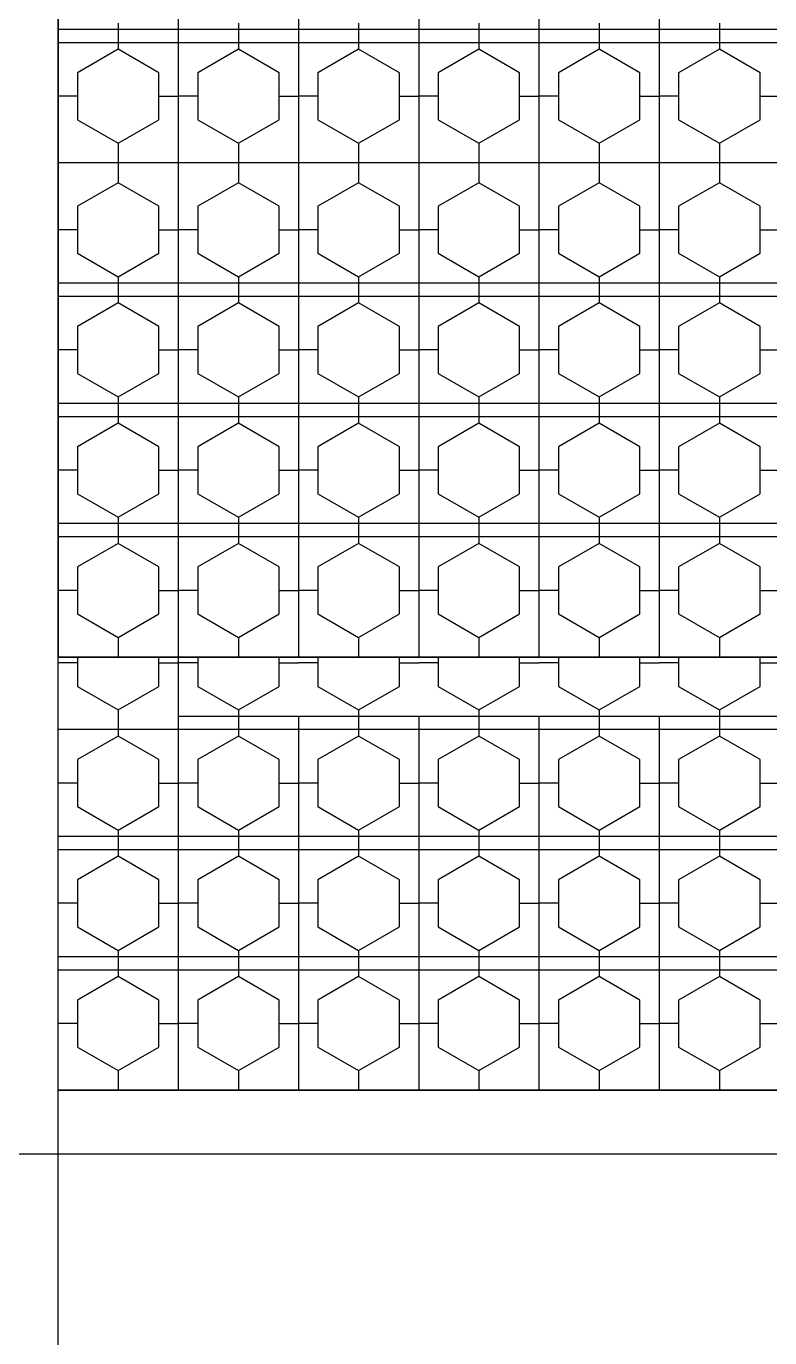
# Model space of a CAD drawing. Header units: metres. Extents: x -1744 to -758, y -4183 to -3914.
# Drawn here: x -843.781 to -841.11, y -4098.588 to -4093.877 of the extents above; entities that cross this region are included whole.
import ezdxf

# ---------------------------------------------------------------- set-up
doc = ezdxf.new("R2010")
doc.units = ezdxf.units.M
doc.layers.add('A-ID', color=11, linetype='Continuous')
doc.layers.add('WALL', color=7, linetype='Continuous')
doc.layers.add('by block', color=252, linetype='Continuous', lineweight=30)

# ---------------------------------------------------------------- blocks, each defined once
blk = doc.blocks.new('A$C1C9B1590')
for p, q in [((761.8222, 84.5657), (761.8222, 94.4717)), ((761.8222, 80.7557), (761.8222, 84.5657))]:
    blk.add_line(p, q)
at = {"layer": 'A-ID', "color": 250}
for p, q in [((761.8222, 89.5065), (761.8222, 89.0269)), ((762.2541, 89.5065), (762.2541, 89.0269)), ((762.2541, 89.5065), (762.2541, 89.0269)), ((762.6859, 89.5065), (762.6859, 89.0269)), ((762.6859, 89.5065), (762.6859, 89.0269)), ((763.1178, 89.5065), (763.1178, 89.0269)), ((763.1178, 89.5065), (763.1178, 89.0269)), ((763.5496, 89.5065), (763.5496, 89.0269)), ((763.5496, 89.5065), (763.5496, 89.0269)), ((763.9815, 89.5065), (763.9815, 89.0269)), ((763.9815, 89.5065), (763.9815, 89.0269)), ((762.0382, 89.0978), (762.0382, 89.0269)), ((762.47, 89.0978), (762.47, 89.0269)), ((762.9019, 89.0978), (762.9019, 89.0269)), ((763.3337, 89.0978), (763.3337, 89.0269)), ((763.7655, 89.0978), (763.7655, 89.0269)), ((764.1974, 89.0978), (764.1974, 89.0269)), ((762.2541, 89.0747), (761.8222, 89.0747)), ((761.8222, 89.0747), (761.8222, 88.5951)), ((762.0382, 89.0747), (762.0382, 89.0038)), ((762.6859, 89.0747), (762.2541, 89.0747)), ((762.2541, 89.0747), (762.2541, 88.5951)), ((762.2541, 89.0747), (762.2541, 88.5951)), ((762.47, 89.0747), (762.47, 89.0038)), ((762.6859, 89.0747), (762.6859, 88.5951)), ((763.1178, 89.0747), (762.6859, 89.0747)), ((762.6859, 89.0747), (762.6859, 88.5951)), ((762.9019, 89.0747), (762.9019, 89.0038)), ((763.5496, 89.0747), (763.1178, 89.0747)), ((763.1178, 89.0747), (763.1178, 88.5951)), ((763.1178, 89.0747), (763.1178, 88.5951)), ((763.3337, 89.0747), (763.3337, 89.0038)), ((763.9815, 89.0747), (763.5496, 89.0747)), ((763.5496, 89.0747), (763.5496, 88.5951)), ((763.5496, 89.0747), (763.5496, 88.5951)), ((763.7655, 89.0747), (763.7655, 89.0038)), ((763.9815, 89.0747), (763.9815, 88.5951)), ((763.9815, 89.0747), (763.9815, 88.5951)), ((764.4133, 89.0747), (763.9815, 89.0747)), ((764.1974, 89.0747), (764.1974, 89.0038)), ((762.2541, 89.0269), (761.8222, 89.0269)), ((762.0382, 89.0038), (761.8919, 88.9193)), ((762.1844, 88.9193), (762.0382, 89.0038)), ((762.6859, 89.0269), (762.2541, 89.0269)), ((762.47, 89.0038), (762.3237, 88.9193)), ((762.6163, 88.9193), (762.47, 89.0038)), ((763.1178, 89.0269), (762.6859, 89.0269)), ((762.9019, 89.0038), (762.7556, 88.9193)), ((763.0481, 88.9193), (762.9019, 89.0038)), ((763.5496, 89.0269), (763.1178, 89.0269)), ((763.3337, 89.0038), (763.1874, 88.9193)), ((763.48, 88.9193), (763.3337, 89.0038)), ((763.9815, 89.0269), (763.5496, 89.0269)), ((763.7655, 89.0038), (763.6193, 88.9193)), ((763.9118, 88.9193), (763.7655, 89.0038)), ((764.4133, 89.0269), (763.9815, 89.0269)), ((764.1974, 89.0038), (764.0511, 88.9193)), ((764.3437, 88.9193), (764.1974, 89.0038)), ((761.8919, 88.9193), (761.8919, 88.7504)), ((762.1844, 88.7504), (762.1844, 88.9193)), ((762.3237, 88.9193), (762.3237, 88.7504)), ((762.6163, 88.7504), (762.6163, 88.9193)), ((762.7556, 88.9193), (762.7556, 88.7504)), ((763.0481, 88.7504), (763.0481, 88.9193)), ((763.1874, 88.9193), (763.1874, 88.7504)), ((763.48, 88.7504), (763.48, 88.9193)), ((763.6193, 88.9193), (763.6193, 88.7504)), ((763.9118, 88.7504), (763.9118, 88.9193)), ((764.0511, 88.9193), (764.0511, 88.7504)), ((764.3437, 88.7504), (764.3437, 88.9193)), ((761.8919, 88.8349), (761.8222, 88.8349)), ((762.1844, 88.8349), (762.2541, 88.8349)), ((762.3237, 88.8349), (762.2541, 88.8349)), ((762.6163, 88.8349), (762.6859, 88.8349)), ((762.7556, 88.8349), (762.6859, 88.8349)), ((763.0481, 88.8349), (763.1178, 88.8349)), ((763.1874, 88.8349), (763.1178, 88.8349)), ((763.48, 88.8349), (763.5496, 88.8349)), ((763.6193, 88.8349), (763.5496, 88.8349)), ((763.9118, 88.8349), (763.9815, 88.8349)), ((764.0511, 88.8349), (763.9815, 88.8349)), ((764.3437, 88.8349), (764.4133, 88.8349)), ((761.8919, 88.7504), (762.0382, 88.666)), ((762.0382, 88.666), (762.1844, 88.7504)), ((762.3237, 88.7504), (762.47, 88.666)), ((762.47, 88.666), (762.6163, 88.7504)), ((762.7556, 88.7504), (762.9019, 88.666)), ((762.9019, 88.666), (763.0481, 88.7504)), ((763.1874, 88.7504), (763.3337, 88.666)), ((763.3337, 88.666), (763.48, 88.7504)), ((763.6193, 88.7504), (763.7655, 88.666)), ((763.7655, 88.666), (763.9118, 88.7504)), ((764.0511, 88.7504), (764.1974, 88.666)), ((764.1974, 88.666), (764.3437, 88.7504)), ((762.0382, 88.666), (762.0382, 88.5951)), ((762.47, 88.666), (762.47, 88.5951)), ((762.9019, 88.666), (762.9019, 88.5951)), ((763.3337, 88.666), (763.3337, 88.5951)), ((763.7655, 88.666), (763.7655, 88.5951)), ((764.1974, 88.666), (764.1974, 88.5951)), ((761.8222, 88.5951), (761.8222, 88.1155)), ((762.2541, 88.5951), (761.8222, 88.5951)), ((762.2541, 88.5951), (761.8222, 88.5951)), ((762.0382, 88.5951), (762.0382, 88.5242)), ((762.6859, 88.5951), (762.2541, 88.5951)), ((762.6859, 88.5951), (762.2541, 88.5951)), ((762.2541, 88.5951), (762.2541, 88.1155)), ((762.2541, 88.5951), (762.2541, 88.1155)), ((762.47, 88.5951), (762.47, 88.5242)), ((762.6859, 88.5951), (762.6859, 88.1155)), ((762.6859, 88.5951), (762.6859, 88.1155)), ((763.1178, 88.5951), (762.6859, 88.5951)), ((763.1178, 88.5951), (762.6859, 88.5951)), ((762.9019, 88.5951), (762.9019, 88.5242)), ((763.5496, 88.5951), (763.1178, 88.5951)), ((763.1178, 88.5951), (763.1178, 88.1155)), ((763.5496, 88.5951), (763.1178, 88.5951)), ((763.1178, 88.5951), (763.1178, 88.1155)), ((763.3337, 88.5951), (763.3337, 88.5242)), ((763.5496, 88.5951), (763.5496, 88.1155)), ((763.5496, 88.5951), (763.5496, 88.1155)), ((763.9815, 88.5951), (763.5496, 88.5951)), ((763.9815, 88.5951), (763.5496, 88.5951)), ((763.7655, 88.5951), (763.7655, 88.5242)), ((764.4133, 88.5951), (763.9815, 88.5951)), ((764.4133, 88.5951), (763.9815, 88.5951)), ((763.9815, 88.5951), (763.9815, 88.1155)), ((763.9815, 88.5951), (763.9815, 88.1155)), ((764.1974, 88.5951), (764.1974, 88.5242)), ((762.0382, 88.5242), (761.8919, 88.4398)), ((762.1844, 88.4398), (762.0382, 88.5242)), ((762.47, 88.5242), (762.3237, 88.4398)), ((762.6163, 88.4398), (762.47, 88.5242)), ((762.9019, 88.5242), (762.7556, 88.4398)), ((763.0481, 88.4398), (762.9019, 88.5242)), ((763.3337, 88.5242), (763.1874, 88.4398)), ((763.48, 88.4398), (763.3337, 88.5242)), ((763.7655, 88.5242), (763.6193, 88.4398)), ((763.9118, 88.4398), (763.7655, 88.5242)), ((764.1974, 88.5242), (764.0511, 88.4398)), ((764.3437, 88.4398), (764.1974, 88.5242)), ((761.8919, 88.4398), (761.8919, 88.2709)), ((762.1844, 88.2709), (762.1844, 88.4398)), ((762.3237, 88.4398), (762.3237, 88.2709)), ((762.6163, 88.2709), (762.6163, 88.4398)), ((762.7556, 88.4398), (762.7556, 88.2709)), ((763.0481, 88.2709), (763.0481, 88.4398)), ((763.1874, 88.4398), (763.1874, 88.2709)), ((763.48, 88.2709), (763.48, 88.4398)), ((763.6193, 88.4398), (763.6193, 88.2709)), ((763.9118, 88.2709), (763.9118, 88.4398)), ((764.0511, 88.4398), (764.0511, 88.2709)), ((764.3437, 88.2709), (764.3437, 88.4398)), ((761.8919, 88.3553), (761.8222, 88.3553)), ((762.1844, 88.3553), (762.2541, 88.3553)), ((762.3237, 88.3553), (762.2541, 88.3553)), ((762.6163, 88.3553), (762.6859, 88.3553)), ((762.7556, 88.3553), (762.6859, 88.3553)), ((763.0481, 88.3553), (763.1178, 88.3553)), ((763.1874, 88.3553), (763.1178, 88.3553)), ((763.48, 88.3553), (763.5496, 88.3553)), ((763.6193, 88.3553), (763.5496, 88.3553)), ((763.9118, 88.3553), (763.9815, 88.3553)), ((764.0511, 88.3553), (763.9815, 88.3553)), ((764.3437, 88.3553), (764.4133, 88.3553)), ((761.8919, 88.2709), (762.0382, 88.1864)), ((762.0382, 88.1864), (762.1844, 88.2709)), ((762.3237, 88.2709), (762.47, 88.1864)), ((762.47, 88.1864), (762.6163, 88.2709)), ((762.7556, 88.2709), (762.9019, 88.1864)), ((762.9019, 88.1864), (763.0481, 88.2709)), ((763.1874, 88.2709), (763.3337, 88.1864)), ((763.3337, 88.1864), (763.48, 88.2709)), ((763.6193, 88.2709), (763.7655, 88.1864)), ((763.7655, 88.1864), (763.9118, 88.2709)), ((764.0511, 88.2709), (764.1974, 88.1864)), ((764.1974, 88.1864), (764.3437, 88.2709)), ((762.0382, 88.1864), (762.0382, 88.1155)), ((762.47, 88.1864), (762.47, 88.1155)), ((762.9019, 88.1864), (762.9019, 88.1155)), ((763.3337, 88.1864), (763.3337, 88.1155)), ((763.7655, 88.1864), (763.7655, 88.1155)), ((764.1974, 88.1864), (764.1974, 88.1155)), ((762.2541, 88.1632), (761.8222, 88.1632)), ((761.8222, 88.1632), (761.8222, 87.6837)), ((762.0382, 88.1632), (762.0382, 88.0924)), ((762.2541, 88.1632), (762.2541, 87.6837)), ((762.6859, 88.1632), (762.2541, 88.1632)), ((762.2541, 88.1632), (762.2541, 87.6837)), ((762.47, 88.1632), (762.47, 88.0924)), ((762.6859, 88.1632), (762.6859, 87.6837)), ((762.6859, 88.1632), (762.6859, 87.6837)), ((763.1178, 88.1632), (762.6859, 88.1632)), ((762.9019, 88.1632), (762.9019, 88.0924)), ((763.1178, 88.1632), (763.1178, 87.6837)), ((763.5496, 88.1632), (763.1178, 88.1632)), ((763.1178, 88.1632), (763.1178, 87.6837)), ((763.3337, 88.1632), (763.3337, 88.0924)), ((763.9815, 88.1632), (763.5496, 88.1632)), ((763.5496, 88.1632), (763.5496, 87.6837)), ((763.5496, 88.1632), (763.5496, 87.6837)), ((763.7655, 88.1632), (763.7655, 88.0924)), ((763.9815, 88.1632), (763.9815, 87.6837)), ((764.4133, 88.1632), (763.9815, 88.1632)), ((763.9815, 88.1632), (763.9815, 87.6837)), ((764.1974, 88.1632), (764.1974, 88.0924)), ((762.2541, 88.1155), (761.8222, 88.1155)), ((762.0382, 88.0924), (761.8919, 88.0079)), ((762.1844, 88.0079), (762.0382, 88.0924)), ((762.6859, 88.1155), (762.2541, 88.1155)), ((762.47, 88.0924), (762.3237, 88.0079)), ((762.6163, 88.0079), (762.47, 88.0924)), ((763.1178, 88.1155), (762.6859, 88.1155)), ((762.9019, 88.0924), (762.7556, 88.0079)), ((763.0481, 88.0079), (762.9019, 88.0924)), ((763.5496, 88.1155), (763.1178, 88.1155)), ((763.3337, 88.0924), (763.1874, 88.0079)), ((763.48, 88.0079), (763.3337, 88.0924)), ((763.9815, 88.1155), (763.5496, 88.1155)), ((763.7655, 88.0924), (763.6193, 88.0079)), ((763.9118, 88.0079), (763.7655, 88.0924)), ((764.4133, 88.1155), (763.9815, 88.1155)), ((764.1974, 88.0924), (764.0511, 88.0079)), ((764.3437, 88.0079), (764.1974, 88.0924)), ((761.8919, 88.0079), (761.8919, 87.839)), ((762.1844, 87.839), (762.1844, 88.0079)), ((762.3237, 88.0079), (762.3237, 87.839)), ((762.6163, 87.839), (762.6163, 88.0079)), ((762.7556, 88.0079), (762.7556, 87.839)), ((763.0481, 87.839), (763.0481, 88.0079)), ((763.1874, 88.0079), (763.1874, 87.839)), ((763.48, 87.839), (763.48, 88.0079)), ((763.6193, 88.0079), (763.6193, 87.839)), ((763.9118, 87.839), (763.9118, 88.0079)), ((764.0511, 88.0079), (764.0511, 87.839)), ((764.3437, 87.839), (764.3437, 88.0079)), ((761.8919, 87.9235), (761.8222, 87.9235)), ((762.1844, 87.9235), (762.2541, 87.9235)), ((762.3237, 87.9235), (762.2541, 87.9235)), ((762.6163, 87.9235), (762.6859, 87.9235)), ((762.7556, 87.9235), (762.6859, 87.9235)), ((763.0481, 87.9235), (763.1178, 87.9235)), ((763.1874, 87.9235), (763.1178, 87.9235)), ((763.48, 87.9235), (763.5496, 87.9235)), ((763.6193, 87.9235), (763.5496, 87.9235)), ((763.9118, 87.9235), (763.9815, 87.9235)), ((764.0511, 87.9235), (763.9815, 87.9235)), ((764.3437, 87.9235), (764.4133, 87.9235)), ((761.8919, 87.839), (762.0382, 87.7546)), ((762.0382, 87.7546), (762.1844, 87.839)), ((762.3237, 87.839), (762.47, 87.7546)), ((762.47, 87.7546), (762.6163, 87.839)), ((762.7556, 87.839), (762.9019, 87.7546)), ((762.9019, 87.7546), (763.0481, 87.839)), ((763.1874, 87.839), (763.3337, 87.7546)), ((763.3337, 87.7546), (763.48, 87.839)), ((763.6193, 87.839), (763.7655, 87.7546)), ((763.7655, 87.7546), (763.9118, 87.839)), ((764.0511, 87.839), (764.1974, 87.7546)), ((764.1974, 87.7546), (764.3437, 87.839)), ((762.2541, 87.7314), (761.8222, 87.7314)), ((761.8222, 87.7314), (761.8222, 87.2518)), ((762.0382, 87.7546), (762.0382, 87.6837)), ((762.0382, 87.7314), (762.0382, 87.6605)), ((762.6859, 87.7314), (762.2541, 87.7314)), ((762.2541, 87.7314), (762.2541, 87.2518)), ((762.2541, 87.7314), (762.2541, 87.2518)), ((762.47, 87.7546), (762.47, 87.6837)), ((762.47, 87.7314), (762.47, 87.6605)), ((762.6859, 87.7314), (762.6859, 87.2518)), ((763.1178, 87.7314), (762.6859, 87.7314)), ((762.6859, 87.7314), (762.6859, 87.2518)), ((762.9019, 87.7546), (762.9019, 87.6837)), ((762.9019, 87.7314), (762.9019, 87.6605)), ((763.5496, 87.7314), (763.1178, 87.7314)), ((763.1178, 87.7314), (763.1178, 87.2518)), ((763.1178, 87.7314), (763.1178, 87.2518)), ((763.3337, 87.7546), (763.3337, 87.6837)), ((763.3337, 87.7314), (763.3337, 87.6605)), ((763.9815, 87.7314), (763.5496, 87.7314)), ((763.5496, 87.7314), (763.5496, 87.2518)), ((763.5496, 87.7314), (763.5496, 87.2518)), ((763.7655, 87.7546), (763.7655, 87.6837)), ((763.7655, 87.7314), (763.7655, 87.6605)), ((763.9815, 87.7314), (763.9815, 87.2518)), ((764.4133, 87.7314), (763.9815, 87.7314)), ((763.9815, 87.7314), (763.9815, 87.2518)), ((764.1974, 87.7546), (764.1974, 87.6837)), ((764.1974, 87.7314), (764.1974, 87.6605)), ((762.2541, 87.6837), (761.8222, 87.6837)), ((762.6859, 87.6837), (762.2541, 87.6837)), ((763.1178, 87.6837), (762.6859, 87.6837)), ((763.5496, 87.6837), (763.1178, 87.6837)), ((763.9815, 87.6837), (763.5496, 87.6837)), ((764.4133, 87.6837), (763.9815, 87.6837)), ((762.0382, 87.6605), (761.8919, 87.5761)), ((762.1844, 87.5761), (762.0382, 87.6605)), ((762.47, 87.6605), (762.3237, 87.5761)), ((762.6163, 87.5761), (762.47, 87.6605)), ((762.9019, 87.6605), (762.7556, 87.5761)), ((763.0481, 87.5761), (762.9019, 87.6605)), ((763.3337, 87.6605), (763.1874, 87.5761)), ((763.48, 87.5761), (763.3337, 87.6605)), ((763.7655, 87.6605), (763.6193, 87.5761)), ((763.9118, 87.5761), (763.7655, 87.6605)), ((764.1974, 87.6605), (764.0511, 87.5761)), ((764.3437, 87.5761), (764.1974, 87.6605)), ((761.8919, 87.5761), (761.8919, 87.4072)), ((762.1844, 87.4072), (762.1844, 87.5761)), ((762.3237, 87.5761), (762.3237, 87.4072)), ((762.6163, 87.4072), (762.6163, 87.5761)), ((762.7556, 87.5761), (762.7556, 87.4072)), ((763.0481, 87.4072), (763.0481, 87.5761)), ((763.1874, 87.5761), (763.1874, 87.4072)), ((763.48, 87.4072), (763.48, 87.5761)), ((763.6193, 87.5761), (763.6193, 87.4072)), ((763.9118, 87.4072), (763.9118, 87.5761)), ((764.0511, 87.5761), (764.0511, 87.4072)), ((764.3437, 87.4072), (764.3437, 87.5761)), ((761.8919, 87.4916), (761.8222, 87.4916)), ((762.1844, 87.4916), (762.2541, 87.4916)), ((762.3237, 87.4916), (762.2541, 87.4916)), ((762.6163, 87.4916), (762.6859, 87.4916)), ((762.7556, 87.4916), (762.6859, 87.4916)), ((763.0481, 87.4916), (763.1178, 87.4916)), ((763.1874, 87.4916), (763.1178, 87.4916)), ((763.48, 87.4916), (763.5496, 87.4916)), ((763.6193, 87.4916), (763.5496, 87.4916)), ((763.9118, 87.4916), (763.9815, 87.4916)), ((764.0511, 87.4916), (763.9815, 87.4916)), ((764.3437, 87.4916), (764.4133, 87.4916)), ((761.8919, 87.4072), (762.0382, 87.3227)), ((762.0382, 87.3227), (762.1844, 87.4072)), ((762.3237, 87.4072), (762.47, 87.3227)), ((762.47, 87.3227), (762.6163, 87.4072)), ((762.7556, 87.4072), (762.9019, 87.3227)), ((762.9019, 87.3227), (763.0481, 87.4072)), ((763.1874, 87.4072), (763.3337, 87.3227)), ((763.3337, 87.3227), (763.48, 87.4072)), ((763.6193, 87.4072), (763.7655, 87.3227)), ((763.7655, 87.3227), (763.9118, 87.4072)), ((764.0511, 87.4072), (764.1974, 87.3227)), ((764.1974, 87.3227), (764.3437, 87.4072)), ((762.2541, 87.2996), (761.8222, 87.2996)), ((761.8222, 87.2996), (761.8222, 86.82)), ((762.0382, 87.3227), (762.0382, 87.2518)), ((762.0382, 87.2996), (762.0382, 87.2287)), ((762.2541, 87.2996), (762.2541, 86.82)), ((762.6859, 87.2996), (762.2541, 87.2996)), ((762.2541, 87.2996), (762.2541, 86.82)), ((762.47, 87.3227), (762.47, 87.2518)), ((762.47, 87.2996), (762.47, 87.2287)), ((763.1178, 87.2996), (762.6859, 87.2996)), ((762.6859, 87.2996), (762.6859, 86.82)), ((762.6859, 87.2996), (762.6859, 86.82)), ((762.9019, 87.3227), (762.9019, 87.2518)), ((762.9019, 87.2996), (762.9019, 87.2287)), ((763.5496, 87.2996), (763.1178, 87.2996)), ((763.1178, 87.2996), (763.1178, 86.82)), ((763.1178, 87.2996), (763.1178, 86.82)), ((763.3337, 87.3227), (763.3337, 87.2518)), ((763.3337, 87.2996), (763.3337, 87.2287)), ((763.9815, 87.2996), (763.5496, 87.2996)), ((763.5496, 87.2996), (763.5496, 86.82)), ((763.5496, 87.2996), (763.5496, 86.82)), ((763.7655, 87.3227), (763.7655, 87.2518)), ((763.7655, 87.2996), (763.7655, 87.2287)), ((763.9815, 87.2996), (763.9815, 86.82)), ((764.4133, 87.2996), (763.9815, 87.2996)), ((763.9815, 87.2996), (763.9815, 86.82)), ((764.1974, 87.3227), (764.1974, 87.2518)), ((764.1974, 87.2996), (764.1974, 87.2287)), ((762.2541, 87.2518), (761.8222, 87.2518)), ((762.6859, 87.2518), (762.2541, 87.2518)), ((763.1178, 87.2518), (762.6859, 87.2518)), ((763.5496, 87.2518), (763.1178, 87.2518)), ((763.9815, 87.2518), (763.5496, 87.2518)), ((764.4133, 87.2518), (763.9815, 87.2518)), ((762.0382, 87.2287), (761.8919, 87.1442)), ((762.1844, 87.1442), (762.0382, 87.2287)), ((762.47, 87.2287), (762.3237, 87.1442)), ((762.6163, 87.1442), (762.47, 87.2287)), ((762.9019, 87.2287), (762.7556, 87.1442)), ((763.0481, 87.1442), (762.9019, 87.2287)), ((763.3337, 87.2287), (763.1874, 87.1442)), ((763.48, 87.1442), (763.3337, 87.2287)), ((763.7655, 87.2287), (763.6193, 87.1442)), ((763.9118, 87.1442), (763.7655, 87.2287)), ((764.1974, 87.2287), (764.0511, 87.1442)), ((764.3437, 87.1442), (764.1974, 87.2287)), ((761.8919, 87.1442), (761.8919, 86.9753)), ((762.1844, 86.9753), (762.1844, 87.1442)), ((762.3237, 87.1442), (762.3237, 86.9753)), ((762.6163, 86.9753), (762.6163, 87.1442)), ((762.7556, 87.1442), (762.7556, 86.9753)), ((763.0481, 86.9753), (763.0481, 87.1442)), ((763.1874, 87.1442), (763.1874, 86.9753)), ((763.48, 86.9753), (763.48, 87.1442)), ((763.6193, 87.1442), (763.6193, 86.9753)), ((763.9118, 86.9753), (763.9118, 87.1442)), ((764.0511, 87.1442), (764.0511, 86.9753)), ((764.3437, 86.9753), (764.3437, 87.1442)), ((761.8919, 87.0598), (761.8222, 87.0598)), ((762.1844, 87.0598), (762.2541, 87.0598)), ((762.3237, 87.0598), (762.2541, 87.0598)), ((762.6163, 87.0598), (762.6859, 87.0598)), ((762.7556, 87.0598), (762.6859, 87.0598)), ((763.0481, 87.0598), (763.1178, 87.0598)), ((763.1874, 87.0598), (763.1178, 87.0598)), ((763.48, 87.0598), (763.5496, 87.0598)), ((763.6193, 87.0598), (763.5496, 87.0598)), ((763.9118, 87.0598), (763.9815, 87.0598)), ((764.0511, 87.0598), (763.9815, 87.0598)), ((764.3437, 87.0598), (764.4133, 87.0598)), ((761.8919, 86.9753), (762.0382, 86.8909)), ((762.0382, 86.8909), (762.1844, 86.9753)), ((762.3237, 86.9753), (762.47, 86.8909)), ((762.47, 86.8909), (762.6163, 86.9753)), ((762.7556, 86.9753), (762.9019, 86.8909)), ((762.9019, 86.8909), (763.0481, 86.9753)), ((763.1874, 86.9753), (763.3337, 86.8909)), ((763.3337, 86.8909), (763.48, 86.9753)), ((763.6193, 86.9753), (763.7655, 86.8909)), ((763.7655, 86.8909), (763.9118, 86.9753)), ((764.0511, 86.9753), (764.1974, 86.8909)), ((764.1974, 86.8909), (764.3437, 86.9753)), ((762.0382, 86.8909), (762.0382, 86.82)), ((762.47, 86.8909), (762.47, 86.82)), ((762.9019, 86.8909), (762.9019, 86.82)), ((763.3337, 86.8909), (763.3337, 86.82)), ((763.7655, 86.8909), (763.7655, 86.82)), ((764.1974, 86.8909), (764.1974, 86.82)), ((762.2541, 86.82), (761.8222, 86.82)), ((761.8919, 86.82), (761.8919, 86.7151)), ((762.1844, 86.7151), (762.1844, 86.82)), ((762.6859, 86.82), (762.2541, 86.82)), ((762.2541, 86.82), (762.2541, 86.5598)), ((762.2541, 86.82), (762.2541, 86.5598)), ((762.3237, 86.82), (762.3237, 86.7151)), ((762.6163, 86.7151), (762.6163, 86.82)), ((763.1178, 86.82), (762.6859, 86.82)), ((762.7556, 86.82), (762.7556, 86.7151)), ((763.0481, 86.7151), (763.0481, 86.82)), ((763.5496, 86.82), (763.1178, 86.82)), ((763.1874, 86.82), (763.1874, 86.7151)), ((763.48, 86.7151), (763.48, 86.82)), ((763.9815, 86.82), (763.5496, 86.82)), ((763.6193, 86.82), (763.6193, 86.7151)), ((763.9118, 86.7151), (763.9118, 86.82)), ((764.4133, 86.82), (763.9815, 86.82)), ((764.0511, 86.82), (764.0511, 86.7151)), ((764.3437, 86.7151), (764.3437, 86.82)), ((761.8919, 86.7996), (761.8222, 86.7996)), ((762.1844, 86.7996), (762.2541, 86.7996)), ((762.3237, 86.7996), (762.2541, 86.7996)), ((762.6163, 86.7996), (762.6859, 86.7996)), ((762.7556, 86.7996), (762.6859, 86.7996)), ((763.0481, 86.7996), (763.1178, 86.7996)), ((763.1874, 86.7996), (763.1178, 86.7996)), ((763.48, 86.7996), (763.5496, 86.7996)), ((763.6193, 86.7996), (763.5496, 86.7996)), ((763.9118, 86.7996), (763.9815, 86.7996)), ((764.0511, 86.7996), (763.9815, 86.7996)), ((764.3437, 86.7996), (764.4133, 86.7996)), ((761.8919, 86.7151), (762.0382, 86.6307)), ((762.0382, 86.6307), (762.1844, 86.7151)), ((762.3237, 86.7151), (762.47, 86.6307)), ((762.47, 86.6307), (762.6163, 86.7151)), ((762.7556, 86.7151), (762.9019, 86.6307)), ((762.9019, 86.6307), (763.0481, 86.7151)), ((763.1874, 86.7151), (763.3337, 86.6307)), ((763.3337, 86.6307), (763.48, 86.7151)), ((763.6193, 86.7151), (763.7655, 86.6307)), ((763.7655, 86.6307), (763.9118, 86.7151)), ((764.0511, 86.7151), (764.1974, 86.6307)), ((764.1974, 86.6307), (764.3437, 86.7151)), ((762.0382, 86.6307), (762.0382, 86.5598)), ((762.0382, 86.6075), (762.0382, 86.5366)), ((762.2541, 86.6075), (762.2541, 86.1279)), ((762.6859, 86.6075), (762.2541, 86.6075)), ((762.2541, 86.6075), (762.2541, 86.1279)), ((762.47, 86.6307), (762.47, 86.5598)), ((762.47, 86.6075), (762.47, 86.5366)), ((762.6859, 86.6075), (762.6859, 86.1279)), ((762.6859, 86.6075), (762.6859, 86.1279)), ((763.1178, 86.6075), (762.6859, 86.6075)), ((762.9019, 86.6307), (762.9019, 86.5598)), ((762.9019, 86.6075), (762.9019, 86.5366)), ((763.1178, 86.6075), (763.1178, 86.1279)), ((763.5496, 86.6075), (763.1178, 86.6075)), ((763.1178, 86.6075), (763.1178, 86.1279)), ((763.3337, 86.6307), (763.3337, 86.5598)), ((763.3337, 86.6075), (763.3337, 86.5366)), ((763.9815, 86.6075), (763.5496, 86.6075)), ((763.5496, 86.6075), (763.5496, 86.1279)), ((763.5496, 86.6075), (763.5496, 86.1279)), ((763.7655, 86.6307), (763.7655, 86.5598)), ((763.7655, 86.6075), (763.7655, 86.5366)), ((763.9815, 86.6075), (763.9815, 86.1279)), ((764.4133, 86.6075), (763.9815, 86.6075)), ((763.9815, 86.6075), (763.9815, 86.1279)), ((764.1974, 86.6307), (764.1974, 86.5598)), ((764.1974, 86.6075), (764.1974, 86.5366)), ((762.2541, 86.5598), (761.8222, 86.5598)), ((762.6859, 86.5598), (762.2541, 86.5598)), ((763.1178, 86.5598), (762.6859, 86.5598)), ((763.5496, 86.5598), (763.1178, 86.5598)), ((763.9815, 86.5598), (763.5496, 86.5598)), ((764.4133, 86.5598), (763.9815, 86.5598)), ((762.0382, 86.5366), (761.8919, 86.4522)), ((762.1844, 86.4522), (762.0382, 86.5366)), ((762.47, 86.5366), (762.3237, 86.4522)), ((762.6163, 86.4522), (762.47, 86.5366)), ((762.9019, 86.5366), (762.7556, 86.4522)), ((763.0481, 86.4522), (762.9019, 86.5366)), ((763.3337, 86.5366), (763.1874, 86.4522)), ((763.48, 86.4522), (763.3337, 86.5366)), ((763.7655, 86.5366), (763.6193, 86.4522)), ((763.9118, 86.4522), (763.7655, 86.5366)), ((764.1974, 86.5366), (764.0511, 86.4522)), ((764.3437, 86.4522), (764.1974, 86.5366)), ((761.8919, 86.4522), (761.8919, 86.2833)), ((762.1844, 86.2833), (762.1844, 86.4522)), ((762.3237, 86.4522), (762.3237, 86.2833)), ((762.6163, 86.2833), (762.6163, 86.4522)), ((762.7556, 86.4522), (762.7556, 86.2833)), ((763.0481, 86.2833), (763.0481, 86.4522)), ((763.1874, 86.4522), (763.1874, 86.2833)), ((763.48, 86.2833), (763.48, 86.4522)), ((763.6193, 86.4522), (763.6193, 86.2833)), ((763.9118, 86.2833), (763.9118, 86.4522)), ((764.0511, 86.4522), (764.0511, 86.2833)), ((764.3437, 86.2833), (764.3437, 86.4522)), ((761.8919, 86.3677), (761.8222, 86.3677)), ((762.1844, 86.3677), (762.2541, 86.3677)), ((762.3237, 86.3677), (762.2541, 86.3677)), ((762.6163, 86.3677), (762.6859, 86.3677)), ((762.7556, 86.3677), (762.6859, 86.3677)), ((763.0481, 86.3677), (763.1178, 86.3677)), ((763.1874, 86.3677), (763.1178, 86.3677)), ((763.48, 86.3677), (763.5496, 86.3677)), ((763.6193, 86.3677), (763.5496, 86.3677)), ((763.9118, 86.3677), (763.9815, 86.3677)), ((764.0511, 86.3677), (763.9815, 86.3677)), ((764.3437, 86.3677), (764.4133, 86.3677)), ((761.8919, 86.2833), (762.0382, 86.1988)), ((762.0382, 86.1988), (762.1844, 86.2833)), ((762.3237, 86.2833), (762.47, 86.1988)), ((762.47, 86.1988), (762.6163, 86.2833)), ((762.7556, 86.2833), (762.9019, 86.1988)), ((762.9019, 86.1988), (763.0481, 86.2833)), ((763.1874, 86.2833), (763.3337, 86.1988)), ((763.3337, 86.1988), (763.48, 86.2833)), ((763.6193, 86.2833), (763.7655, 86.1988)), ((763.7655, 86.1988), (763.9118, 86.2833)), ((764.0511, 86.2833), (764.1974, 86.1988)), ((764.1974, 86.1988), (764.3437, 86.2833)), ((762.2541, 86.1757), (761.8222, 86.1757)), ((762.0382, 86.1988), (762.0382, 86.1279)), ((762.0382, 86.1757), (762.0382, 86.1048)), ((762.6859, 86.1757), (762.2541, 86.1757)), ((762.2541, 86.1757), (762.2541, 85.6961)), ((762.2541, 86.1757), (762.2541, 85.6961)), ((762.47, 86.1988), (762.47, 86.1279)), ((762.47, 86.1757), (762.47, 86.1048)), ((762.6859, 86.1757), (762.6859, 85.6961)), ((763.1178, 86.1757), (762.6859, 86.1757)), ((762.6859, 86.1757), (762.6859, 85.6961)), ((762.9019, 86.1988), (762.9019, 86.1279)), ((762.9019, 86.1757), (762.9019, 86.1048)), ((763.5496, 86.1757), (763.1178, 86.1757)), ((763.1178, 86.1757), (763.1178, 85.6961)), ((763.1178, 86.1757), (763.1178, 85.6961)), ((763.3337, 86.1988), (763.3337, 86.1279)), ((763.3337, 86.1757), (763.3337, 86.1048)), ((763.9815, 86.1757), (763.5496, 86.1757)), ((763.5496, 86.1757), (763.5496, 85.6961)), ((763.5496, 86.1757), (763.5496, 85.6961)), ((763.7655, 86.1988), (763.7655, 86.1279)), ((763.7655, 86.1757), (763.7655, 86.1048)), ((763.9815, 86.1757), (763.9815, 85.6961)), ((764.4133, 86.1757), (763.9815, 86.1757)), ((763.9815, 86.1757), (763.9815, 85.6961)), ((764.1974, 86.1988), (764.1974, 86.1279)), ((764.1974, 86.1757), (764.1974, 86.1048)), ((762.2541, 86.1279), (761.8222, 86.1279)), ((762.6859, 86.1279), (762.2541, 86.1279)), ((763.1178, 86.1279), (762.6859, 86.1279)), ((763.5496, 86.1279), (763.1178, 86.1279)), ((763.9815, 86.1279), (763.5496, 86.1279)), ((764.4133, 86.1279), (763.9815, 86.1279)), ((762.0382, 86.1048), (761.8919, 86.0203)), ((762.1844, 86.0203), (762.0382, 86.1048)), ((762.47, 86.1048), (762.3237, 86.0203)), ((762.6163, 86.0203), (762.47, 86.1048)), ((762.9019, 86.1048), (762.7556, 86.0203)), ((763.0481, 86.0203), (762.9019, 86.1048)), ((763.3337, 86.1048), (763.1874, 86.0203)), ((763.48, 86.0203), (763.3337, 86.1048)), ((763.7655, 86.1048), (763.6193, 86.0203)), ((763.9118, 86.0203), (763.7655, 86.1048)), ((764.1974, 86.1048), (764.0511, 86.0203)), ((764.3437, 86.0203), (764.1974, 86.1048)), ((761.8919, 86.0203), (761.8919, 85.8514)), ((762.1844, 85.8514), (762.1844, 86.0203)), ((762.3237, 86.0203), (762.3237, 85.8514)), ((762.6163, 85.8514), (762.6163, 86.0203)), ((762.7556, 86.0203), (762.7556, 85.8514)), ((763.0481, 85.8514), (763.0481, 86.0203)), ((763.1874, 86.0203), (763.1874, 85.8514)), ((763.48, 85.8514), (763.48, 86.0203)), ((763.6193, 86.0203), (763.6193, 85.8514)), ((763.9118, 85.8514), (763.9118, 86.0203)), ((764.0511, 86.0203), (764.0511, 85.8514)), ((764.3437, 85.8514), (764.3437, 86.0203)), ((761.8919, 85.9359), (761.8222, 85.9359)), ((762.1844, 85.9359), (762.2541, 85.9359)), ((762.3237, 85.9359), (762.2541, 85.9359)), ((762.6163, 85.9359), (762.6859, 85.9359)), ((762.7556, 85.9359), (762.6859, 85.9359)), ((763.0481, 85.9359), (763.1178, 85.9359)), ((763.1874, 85.9359), (763.1178, 85.9359)), ((763.48, 85.9359), (763.5496, 85.9359)), ((763.6193, 85.9359), (763.5496, 85.9359)), ((763.9118, 85.9359), (763.9815, 85.9359)), ((764.0511, 85.9359), (763.9815, 85.9359)), ((764.3437, 85.9359), (764.4133, 85.9359)), ((761.8919, 85.8514), (762.0382, 85.767)), ((762.0382, 85.767), (762.1844, 85.8514)), ((762.3237, 85.8514), (762.47, 85.767)), ((762.47, 85.767), (762.6163, 85.8514)), ((762.7556, 85.8514), (762.9019, 85.767)), ((762.9019, 85.767), (763.0481, 85.8514)), ((763.1874, 85.8514), (763.3337, 85.767)), ((763.3337, 85.767), (763.48, 85.8514)), ((763.6193, 85.8514), (763.7655, 85.767)), ((763.7655, 85.767), (763.9118, 85.8514)), ((764.0511, 85.8514), (764.1974, 85.767)), ((764.1974, 85.767), (764.3437, 85.8514)), ((762.2541, 85.7438), (761.8222, 85.7438)), ((762.0382, 85.767), (762.0382, 85.6961)), ((762.0382, 85.7438), (762.0382, 85.6729)), ((762.2541, 85.7438), (762.2541, 85.2643)), ((762.6859, 85.7438), (762.2541, 85.7438)), ((762.2541, 85.7438), (762.2541, 85.2643)), ((762.47, 85.767), (762.47, 85.6961)), ((762.47, 85.7438), (762.47, 85.6729)), ((763.1178, 85.7438), (762.6859, 85.7438)), ((762.6859, 85.7438), (762.6859, 85.2643)), ((762.6859, 85.7438), (762.6859, 85.2643)), ((762.9019, 85.767), (762.9019, 85.6961)), ((762.9019, 85.7438), (762.9019, 85.6729)), ((763.5496, 85.7438), (763.1178, 85.7438)), ((763.1178, 85.7438), (763.1178, 85.2643)), ((763.1178, 85.7438), (763.1178, 85.2643)), ((763.3337, 85.767), (763.3337, 85.6961)), ((763.3337, 85.7438), (763.3337, 85.6729)), ((763.9815, 85.7438), (763.5496, 85.7438)), ((763.5496, 85.7438), (763.5496, 85.2643)), ((763.5496, 85.7438), (763.5496, 85.2643)), ((763.7655, 85.767), (763.7655, 85.6961)), ((763.7655, 85.7438), (763.7655, 85.6729)), ((763.9815, 85.7438), (763.9815, 85.2643)), ((764.4133, 85.7438), (763.9815, 85.7438)), ((763.9815, 85.7438), (763.9815, 85.2643)), ((764.1974, 85.767), (764.1974, 85.6961)), ((764.1974, 85.7438), (764.1974, 85.6729)), ((762.2541, 85.6961), (761.8222, 85.6961)), ((762.6859, 85.6961), (762.2541, 85.6961)), ((763.1178, 85.6961), (762.6859, 85.6961)), ((763.5496, 85.6961), (763.1178, 85.6961)), ((763.9815, 85.6961), (763.5496, 85.6961)), ((764.4133, 85.6961), (763.9815, 85.6961)), ((762.0382, 85.6729), (761.8919, 85.5885)), ((762.1844, 85.5885), (762.0382, 85.6729)), ((762.47, 85.6729), (762.3237, 85.5885)), ((762.6163, 85.5885), (762.47, 85.6729)), ((762.9019, 85.6729), (762.7556, 85.5885)), ((763.0481, 85.5885), (762.9019, 85.6729)), ((763.3337, 85.6729), (763.1874, 85.5885)), ((763.48, 85.5885), (763.3337, 85.6729)), ((763.7655, 85.6729), (763.6193, 85.5885)), ((763.9118, 85.5885), (763.7655, 85.6729)), ((764.1974, 85.6729), (764.0511, 85.5885)), ((764.3437, 85.5885), (764.1974, 85.6729)), ((761.8919, 85.5885), (761.8919, 85.4196)), ((762.1844, 85.4196), (762.1844, 85.5885)), ((762.3237, 85.5885), (762.3237, 85.4196)), ((762.6163, 85.4196), (762.6163, 85.5885)), ((762.7556, 85.5885), (762.7556, 85.4196)), ((763.0481, 85.4196), (763.0481, 85.5885)), ((763.1874, 85.5885), (763.1874, 85.4196)), ((763.48, 85.4196), (763.48, 85.5885)), ((763.6193, 85.5885), (763.6193, 85.4196)), ((763.9118, 85.4196), (763.9118, 85.5885)), ((764.0511, 85.5885), (764.0511, 85.4196)), ((764.3437, 85.4196), (764.3437, 85.5885)), ((761.8919, 85.504), (761.8222, 85.504)), ((762.1844, 85.504), (762.2541, 85.504)), ((762.3237, 85.504), (762.2541, 85.504)), ((762.6163, 85.504), (762.6859, 85.504)), ((762.7556, 85.504), (762.6859, 85.504)), ((763.0481, 85.504), (763.1178, 85.504)), ((763.1874, 85.504), (763.1178, 85.504)), ((763.48, 85.504), (763.5496, 85.504)), ((763.6193, 85.504), (763.5496, 85.504)), ((763.9118, 85.504), (763.9815, 85.504)), ((764.0511, 85.504), (763.9815, 85.504)), ((764.3437, 85.504), (764.4133, 85.504)), ((761.8919, 85.4196), (762.0382, 85.3351)), ((762.0382, 85.3351), (762.1844, 85.4196)), ((762.3237, 85.4196), (762.47, 85.3351)), ((762.47, 85.3351), (762.6163, 85.4196)), ((762.7556, 85.4196), (762.9019, 85.3351)), ((762.9019, 85.3351), (763.0481, 85.4196)), ((763.1874, 85.4196), (763.3337, 85.3351)), ((763.3337, 85.3351), (763.48, 85.4196)), ((763.6193, 85.4196), (763.7655, 85.3351)), ((763.7655, 85.3351), (763.9118, 85.4196)), ((764.0511, 85.4196), (764.1974, 85.3351)), ((764.1974, 85.3351), (764.3437, 85.4196)), ((762.0382, 85.3351), (762.0382, 85.2643)), ((762.47, 85.3351), (762.47, 85.2643)), ((762.9019, 85.3351), (762.9019, 85.2643)), ((763.3337, 85.3351), (763.3337, 85.2643)), ((763.7655, 85.3351), (763.7655, 85.2643)), ((764.1974, 85.3351), (764.1974, 85.2643)), ((762.2541, 85.2643), (761.8222, 85.2643)), ((762.6859, 85.2643), (762.2541, 85.2643)), ((763.1178, 85.2643), (762.6859, 85.2643)), ((763.5496, 85.2643), (763.1178, 85.2643)), ((763.9815, 85.2643), (763.5496, 85.2643)), ((764.4133, 85.2643), (763.9815, 85.2643))]:
    blk.add_line(p, q, dxfattribs=at)
at = {"layer": 'by block', "color": 250}
for p, q in [((761.8222, 91.9571), (761.8222, 86.82)), ((761.8222, 86.82), (772.1854, 86.82)), ((761.8222, 85.2643), (772.1854, 85.2643))]:
    blk.add_line(p, q, dxfattribs=at)
at = {"layer": 'by block'}
for q in [(772.414, 85.0357), (761.8222, 85.0357)]:
    blk.add_line((761.5936, 85.0357), q, dxfattribs=at)

msp = doc.modelspace()

# ---------------------------------------------------------------- block references
at = {"layer": 'WALL'}
msp.add_blockref('A$C1C9B1590', (-1605.48862, -4182.96317), dxfattribs=at)

doc.saveas('drawing.dxf')
